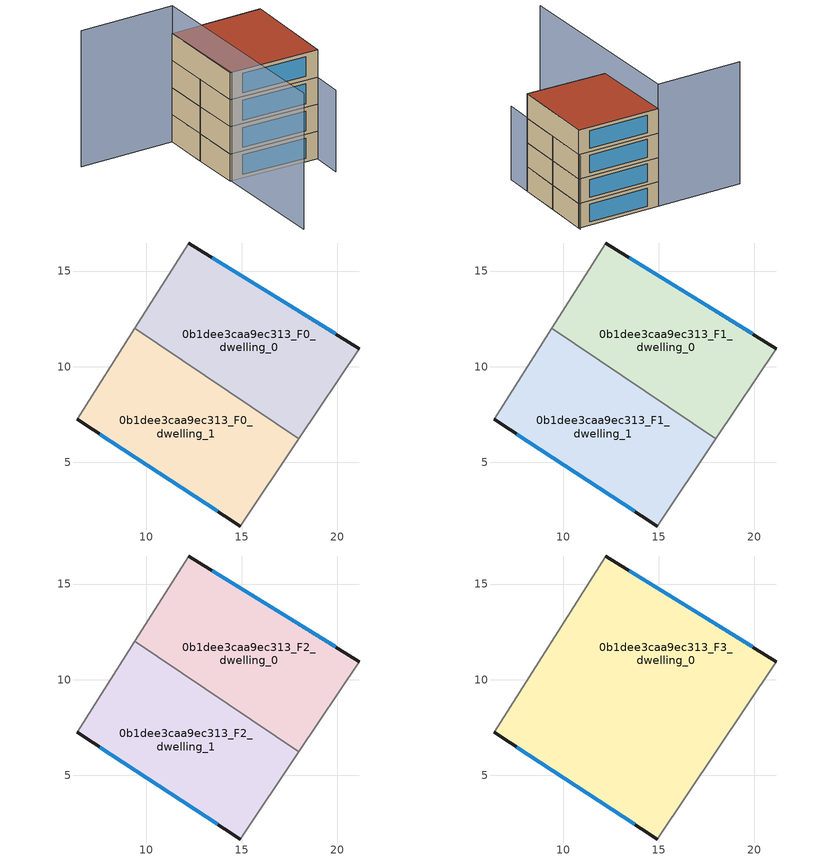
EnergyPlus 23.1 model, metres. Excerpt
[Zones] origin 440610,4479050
0b1dee3caa9ec313_F0_dwelling_0
 floor ground (EU_floor_Construction): 21.16,10.95 17.99,6.23 9.4,12 12.23,16.47 z0
 wall outside (EU_wall_Construction): 21.16,10.95 12.23,16.47 z0:3
 wall adiabatic (EU_wall_Construction): 17.99,6.23 21.16,10.95 / 12.23,16.47 9.4,12 z0:3
 wall to 0b1dee3caa9ec313_F0_dwelling_1 (EU_wall_Construction): 9.4,12 17.99,6.23 z0:3
 window (EU_Window_Construction): 19.92,11.71 13.47,15.7 z0.42:2.58
0b1dee3caa9ec313_F0_dwelling_1
 floor ground (EU_floor_Construction): 17.99,6.23 14.93,1.67 6.39,7.25 9.4,12 z0
 wall outside (EU_wall_Construction): 6.39,7.25 14.93,1.67 z0:3
 wall adiabatic (EU_wall_Construction): 14.93,1.67 17.99,6.23 / 9.4,12 6.39,7.25 z0:3
 window (EU_Window_Construction): 7.57,6.48 13.75,2.44 z0.42:2.58
0b1dee3caa9ec313_F1_dwelling_0
 floor to 0b1dee3caa9ec313_F0_dwelling_0 (EU_floor_Construction): 21.15,10.95 17.99,6.23 9.4,12 12.23,16.47 z3
 wall outside (EU_wall_Construction): 21.16,10.95 12.23,16.47 z3:6
 wall adiabatic (EU_wall_Construction): 17.99,6.23 21.16,10.95 / 12.23,16.47 9.4,12 z3:6
 wall to 0b1dee3caa9ec313_F1_dwelling_1 (EU_wall_Construction): 9.4,12 17.99,6.23 z3:6
 window (EU_Window_Construction): 19.92,11.71 13.47,15.7 z3.42:5.58
0b1dee3caa9ec313_F1_dwelling_1
 floor to 0b1dee3caa9ec313_F0_dwelling_1 (EU_floor_Construction): 17.99,6.23 14.93,1.67 6.39,7.25 9.4,12 z3
 wall outside (EU_wall_Construction): 6.39,7.25 14.93,1.67 z3:6
 wall adiabatic (EU_wall_Construction): 14.93,1.67 17.99,6.23 / 9.4,12 6.39,7.25 z3:6
 window (EU_Window_Construction): 7.57,6.48 13.75,2.44 z3.42:5.58
0b1dee3caa9ec313_F2_dwelling_0
 floor to 0b1dee3caa9ec313_F1_dwelling_0 (EU_floor_Construction): 21.15,10.95 17.99,6.23 9.4,12 12.23,16.47 z6
 wall outside (EU_wall_Construction): 21.16,10.95 12.23,16.47 z6:9
 wall adiabatic (EU_wall_Construction): 17.99,6.23 21.16,10.95 / 12.23,16.47 9.4,12 z6:9
 wall to 0b1dee3caa9ec313_F2_dwelling_1 (EU_wall_Construction): 9.4,12 17.99,6.23 z6:9
 window (EU_Window_Construction): 19.92,11.71 13.47,15.7 z6.42:8.58
0b1dee3caa9ec313_F2_dwelling_1
 floor to 0b1dee3caa9ec313_F1_dwelling_1 (EU_floor_Construction): 17.99,6.23 14.93,1.67 6.39,7.25 9.4,12 z6
 wall outside (EU_wall_Construction): 6.39,7.25 14.93,1.67 z6:9
 wall adiabatic (EU_wall_Construction): 14.93,1.67 17.99,6.23 / 9.4,12 6.39,7.25 z6:9
 window (EU_Window_Construction): 7.57,6.48 13.75,2.44 z6.42:8.58
0b1dee3caa9ec313_F3_dwelling_0
 floor to 0b1dee3caa9ec313_F2_dwelling_0 (EU_floor_Construction): 21.15,10.95 17.99,6.23 9.4,12 12.23,16.47 z9
 floor to 0b1dee3caa9ec313_F2_dwelling_1 (EU_floor_Construction): 17.99,6.23 14.93,1.67 6.39,7.25 9.4,12 z9
 wall outside (EU_wall_Construction): 21.16,10.95 12.23,16.47 / 6.39,7.25 14.93,1.67 z9:12
 wall adiabatic (EU_wall_Construction): 14.93,1.67 21.16,10.95 / 12.23,16.47 6.39,7.25 z9:12
 window (EU_Window_Construction): 19.92,11.71 13.47,15.7 / 7.57,6.48 13.75,2.44 z9.42:11.58
 roof outside (EU_roof_Construction): 14.93,1.67 21.16,10.95 12.23,16.47 6.39,7.25 z12
shading: 12.92,-1.29 21.26,11.2 z0:9; 3.06,22.16 12.23,16.47 / 12.23,16.47 -0.56,-4.14 z0:15
[Building]
EU S2 Campaign: North Axis=0; Terrain=City; Solar Distribution=FullExterior
[Site:Location]
Madrid: Latitude=40.5; Longitude=-3.5; Time Zone=1; Elevation=609
[SizingPeriod:WeatherFileDays]
AnnualSizingPeriod: Begin Month=1; Begin Day of Month=1; End Month=12; End Day of Month=31; Day of Week for Start Day=Monday; Use Weather File Daylight Saving Period=No; Use Weather File Rain and Snow Indicators=No
[MATERIAL]
EU_InternalMass_Material: Roughness=MediumRough; Thickness=0.1; Conductivity=1; Density=1800; Specific Heat=900; Thermal Absorptance=0.9; Solar Absorptance=0.7; Visible Absorptance=0.7
[MATERIAL:NOMASS] Roughness=MediumRough; Thermal Absorptance=0.9; Solar Absorptance=0.7; Visible Absorptance=0.7
Name | Thermal Resistance
EU_wall_NoMass | 1.60022
EU_roof_NoMass | 1.57597
EU_floor_NoMass | 0.470652
[WINDOWMATERIAL:SIMPLEGLAZINGSYSTEM]
EU_Window_SimpleGlazing: UFactor=3.28802; Solar Heat Gain Coefficient=0.85; Visible Transmittance=0.85
[CONSTRUCTION]
EU_wall_Construction: EU_wall_NoMass
EU_roof_Construction: EU_roof_NoMass
EU_floor_Construction: EU_floor_NoMass
EU_InternalMass_Construction: EU_InternalMass_Material
EU_Window_Construction: EU_Window_SimpleGlazing
[ZONE] Type=1; Multiplier=1; Ceiling Height=autocalculate; Floor Area=autocalculate; Part of Total Floor Area=Yes
Name | Volume
0b1dee3caa9ec313_F0_dwelling_0; 0b1dee3caa9ec313_F1_dwelling_0; 0b1dee3caa9ec313_F2_dwelling_0 | 171.366
0b1dee3caa9ec313_F3_dwelling_0 | 342.719
0b1dee3caa9ec313_F0_dwelling_1; 0b1dee3caa9ec313_F1_dwelling_1; 0b1dee3caa9ec313_F2_dwelling_1 | 171.359
[INTERNALMASS] Construction=EU_InternalMass_Construction
Name | Zone or ZoneList | Surface Area
0b1dee3caa9ec313_F0_dwelling_0_EU_InternalMass | 0b1dee3caa9ec313_F0_dwelling_0 | 57.122
0b1dee3caa9ec313_F0_dwelling_1_EU_InternalMass | 0b1dee3caa9ec313_F0_dwelling_1 | 57.1198
0b1dee3caa9ec313_F1_dwelling_0_EU_InternalMass | 0b1dee3caa9ec313_F1_dwelling_0 | 57.122
0b1dee3caa9ec313_F1_dwelling_1_EU_InternalMass | 0b1dee3caa9ec313_F1_dwelling_1 | 57.1198
0b1dee3caa9ec313_F2_dwelling_0_EU_InternalMass | 0b1dee3caa9ec313_F2_dwelling_0 | 57.122
0b1dee3caa9ec313_F2_dwelling_1_EU_InternalMass | 0b1dee3caa9ec313_F2_dwelling_1 | 57.1198
0b1dee3caa9ec313_F3_dwelling_0_EU_InternalMass | 0b1dee3caa9ec313_F3_dwelling_0 | 114.24
[OTHEREQUIPMENT] Fuel Type=Electricity; Design Level Calculation Method=Watts/Area; Power per Zone Floor Area=1; Fraction Latent=0; Fraction Radiant=0; Fraction Lost=0; Carbon Dioxide Generation Rate=0; EndUse Subcategory=EU_Step8_InternalGains
Name | Zone or ZoneList or Space or SpaceList | Schedule
EU_Step8_InternalGain_0b1dee3caa9ec313_F0_dwelling_0_f000 | 0b1dee3caa9ec313_F0_dwelling_0 | EU_Step8_GainSchedule_0b1dee3caa9ec313_F0_dwelling_0_f000
EU_Step8_InternalGain_0b1dee3caa9ec313_F0_dwelling_1_f000 | 0b1dee3caa9ec313_F0_dwelling_1 | EU_Step8_GainSchedule_0b1dee3caa9ec313_F0_dwelling_1_f000
EU_Step8_InternalGain_0b1dee3caa9ec313_F1_dwelling_0_f000 | 0b1dee3caa9ec313_F1_dwelling_0 | EU_Step8_GainSchedule_0b1dee3caa9ec313_F1_dwelling_0_f000
EU_Step8_InternalGain_0b1dee3caa9ec313_F1_dwelling_1_f000 | 0b1dee3caa9ec313_F1_dwelling_1 | EU_Step8_GainSchedule_0b1dee3caa9ec313_F1_dwelling_1_f000
EU_Step8_InternalGain_0b1dee3caa9ec313_F2_dwelling_0_f000 | 0b1dee3caa9ec313_F2_dwelling_0 | EU_Step8_GainSchedule_0b1dee3caa9ec313_F2_dwelling_0_f000
EU_Step8_InternalGain_0b1dee3caa9ec313_F2_dwelling_1_f000 | 0b1dee3caa9ec313_F2_dwelling_1 | EU_Step8_GainSchedule_0b1dee3caa9ec313_F2_dwelling_1_f000
EU_Step8_InternalGain_0b1dee3caa9ec313_F3_dwelling_0_f000 | 0b1dee3caa9ec313_F3_dwelling_0 | EU_Step8_GainSchedule_0b1dee3caa9ec313_F3_dwelling_0_f000
[ZONEVENTILATION:DESIGNFLOWRATE] Schedule=EU_AlwaysOn; Design Flow Rate Calculation Method=AirChanges/Hour; Air Changes per Hour=0.480704; Ventilation Type=Natural; Fan Pressure Rise=0; Fan Total Efficiency=1; Constant Term Coefficient=1; Temperature Term Coefficient=0; Velocity Term Coefficient=0; Velocity Squared Term Coefficient=0; Minimum Indoor Temperature=-100; Maximum Indoor Temperature=100; Delta Temperature=-100; Minimum Outdoor Temperature=-100; Maximum Outdoor Temperature=100; Maximum Wind Speed=40
Name | Zone or ZoneList or Space or SpaceList
EU_ConstantAir_0b1dee3caa9ec313_F0_dwelling_0 | 0b1dee3caa9ec313_F0_dwelling_0
EU_ConstantAir_0b1dee3caa9ec313_F0_dwelling_1 | 0b1dee3caa9ec313_F0_dwelling_1
EU_ConstantAir_0b1dee3caa9ec313_F1_dwelling_0 | 0b1dee3caa9ec313_F1_dwelling_0
EU_ConstantAir_0b1dee3caa9ec313_F1_dwelling_1 | 0b1dee3caa9ec313_F1_dwelling_1
EU_ConstantAir_0b1dee3caa9ec313_F2_dwelling_0 | 0b1dee3caa9ec313_F2_dwelling_0
EU_ConstantAir_0b1dee3caa9ec313_F2_dwelling_1 | 0b1dee3caa9ec313_F2_dwelling_1
EU_ConstantAir_0b1dee3caa9ec313_F3_dwelling_0 | 0b1dee3caa9ec313_F3_dwelling_0
[HVACTEMPLATE:THERMOSTAT] Constant Heating Setpoint=20; Constant Cooling Setpoint=50
EU_HeatOnly_0b1dee3caa9ec313_F0_dwelling_0; EU_HeatOnly_0b1dee3caa9ec313_F0_dwelling_1; EU_HeatOnly_0b1dee3caa9ec313_F1_dwelling_0; EU_HeatOnly_0b1dee3caa9ec313_F1_dwelling_1; EU_HeatOnly_0b1dee3caa9ec313_F2_dwelling_0; EU_HeatOnly_0b1dee3caa9ec313_F2_dwelling_1; EU_HeatOnly_0b1dee3caa9ec313_F3_dwelling_0
[HVACTEMPLATE:ZONE:IDEALLOADSAIRSYSTEM] System Availability Schedule=EU_AlwaysOn; Maximum Heating Supply Air Temperature=50; Minimum Cooling Supply Air Temperature=13; Maximum Heating Supply Air Humidity Ratio=0.0156; Minimum Cooling Supply Air Humidity Ratio=0.0077; Heating Limit=NoLimit; Cooling Limit=NoLimit; Heating Availability Schedule=EU_AlwaysOn; Cooling Availability Schedule=EU_CoolingOff; Dehumidification Control Type=ConstantSensibleHeatRatio; Cooling Sensible Heat Ratio=0.7; Dehumidification Setpoint=60; Humidification Control Type=None; Humidification Setpoint=30; Outdoor Air Method=None; Outdoor Air Flow Rate per Person=0.00944; Outdoor Air Flow Rate per Zone Floor Area=0; Outdoor Air Flow Rate per Zone=0; Demand Controlled Ventilation Type=None; Outdoor Air Economizer Type=NoEconomizer; Heat Recovery Type=None; Sensible Heat Recovery Effectiveness=0.7; Latent Heat Recovery Effectiveness=0.65
Name | Template Thermostat
0b1dee3caa9ec313_F0_dwelling_0 | EU_HeatOnly_0b1dee3caa9ec313_F0_dwelling_0
0b1dee3caa9ec313_F0_dwelling_1 | EU_HeatOnly_0b1dee3caa9ec313_F0_dwelling_1
0b1dee3caa9ec313_F1_dwelling_0 | EU_HeatOnly_0b1dee3caa9ec313_F1_dwelling_0
0b1dee3caa9ec313_F1_dwelling_1 | EU_HeatOnly_0b1dee3caa9ec313_F1_dwelling_1
0b1dee3caa9ec313_F2_dwelling_0 | EU_HeatOnly_0b1dee3caa9ec313_F2_dwelling_0
0b1dee3caa9ec313_F2_dwelling_1 | EU_HeatOnly_0b1dee3caa9ec313_F2_dwelling_1
0b1dee3caa9ec313_F3_dwelling_0 | EU_HeatOnly_0b1dee3caa9ec313_F3_dwelling_0
[SIZING:ZONE] Zone Cooling Design Supply Air Temperature Input Method=SupplyAirTemperature; Zone Cooling Design Supply Air Temperature=13; Zone Heating Design Supply Air Temperature Input Method=SupplyAirTemperature; Zone Heating Design Supply Air Temperature=50; Zone Cooling Design Supply Air Humidity Ratio=0.008; Zone Heating Design Supply Air Humidity Ratio=0.008; Cooling Design Air Flow Method=DesignDay; Cooling Design Air Flow Rate=0; Cooling Minimum Air Flow per Zone Floor Area=0.000762; Cooling Minimum Air Flow=0; Cooling Minimum Air Flow Fraction=0.2; Heating Design Air Flow Method=DesignDay; Heating Design Air Flow Rate=0; Heating Maximum Air Flow per Zone Floor Area=0.002032; Heating Maximum Air Flow=0.141576; Heating Maximum Air Flow Fraction=0.3; Account for Dedicated Outdoor Air System=No; Dedicated Outdoor Air System Control Strategy=NeutralSupplyAir; Dedicated Outdoor Air Low Setpoint Temperature for Design=autosize; Dedicated Outdoor Air High Setpoint Temperature for Design=autosize; Zone Load Sizing Method=Sensible Load Only No Latent Load; Zone Latent Cooling Design Supply Air Humidity Ratio Input Method=HumidityRatioDifference; Zone Cooling Design Supply Air Humidity Ratio Difference=0.005; Zone Latent Heating Design Supply Air Humidity Ratio Input Method=HumidityRatioDifference; Zone Humidification Design Supply Air Humidity Ratio Difference=0.005
0b1dee3caa9ec313_F0_dwelling_0; 0b1dee3caa9ec313_F0_dwelling_1; 0b1dee3caa9ec313_F1_dwelling_0; 0b1dee3caa9ec313_F1_dwelling_1; 0b1dee3caa9ec313_F2_dwelling_0; 0b1dee3caa9ec313_F2_dwelling_1; 0b1dee3caa9ec313_F3_dwelling_0
[SCHEDULE:CONSTANT]
Name | Hourly Value
EU_AlwaysOn | 1
EU_CoolingOff | 0
[SCHEDULE:FILE] Column Number=1; Rows to Skip at Top=0; Number of Hours of Data=8760; Column Separator=Comma; Interpolate to Timestep=No; Minutes per Item=60; Adjust Schedule for Daylight Savings=Yes
Name | File
EU_Step8_GainSchedule_0b1dee3caa9ec313_F0_dwelling_0_f000 | ../../schedules/0b1dee3caa9ec313/0b1dee3caa9ec313_F0_dwelling_0_f000_gain.csv
EU_Step8_GainSchedule_0b1dee3caa9ec313_F0_dwelling_1_f000 | ../../schedules/0b1dee3caa9ec313/0b1dee3caa9ec313_F0_dwelling_1_f000_gain.csv
EU_Step8_GainSchedule_0b1dee3caa9ec313_F1_dwelling_0_f000 | ../../schedules/0b1dee3caa9ec313/0b1dee3caa9ec313_F1_dwelling_0_f000_gain.csv
EU_Step8_GainSchedule_0b1dee3caa9ec313_F1_dwelling_1_f000 | ../../schedules/0b1dee3caa9ec313/0b1dee3caa9ec313_F1_dwelling_1_f000_gain.csv
EU_Step8_GainSchedule_0b1dee3caa9ec313_F2_dwelling_0_f000 | ../../schedules/0b1dee3caa9ec313/0b1dee3caa9ec313_F2_dwelling_0_f000_gain.csv
EU_Step8_GainSchedule_0b1dee3caa9ec313_F2_dwelling_1_f000 | ../../schedules/0b1dee3caa9ec313/0b1dee3caa9ec313_F2_dwelling_1_f000_gain.csv
EU_Step8_GainSchedule_0b1dee3caa9ec313_F3_dwelling_0_f000 | ../../schedules/0b1dee3caa9ec313/0b1dee3caa9ec313_F3_dwelling_0_f000_gain.csv
